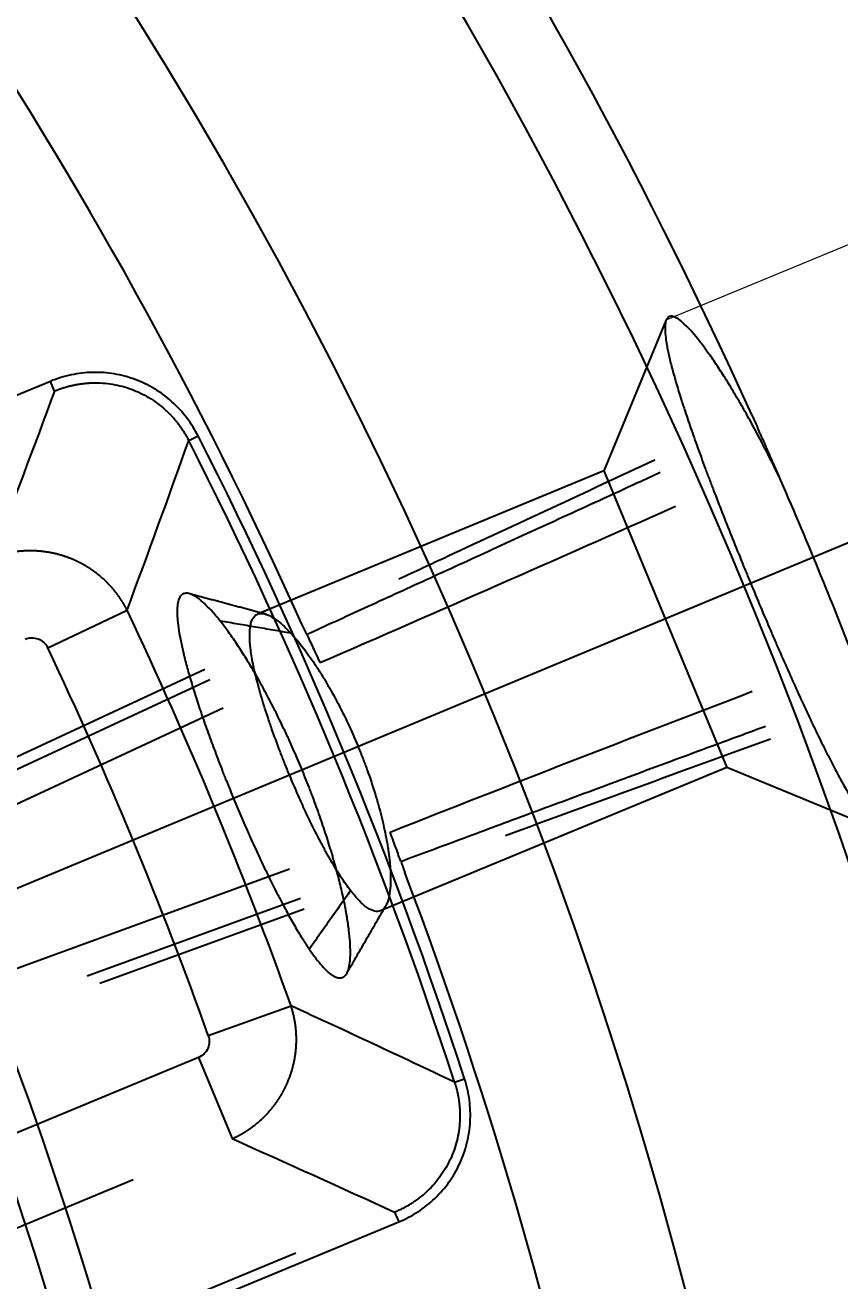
# Model space of a CAD drawing. Header units: millimetres. Extents: x 18 to 755, y 19 to 576.
# Drawn here: x 269.03 to 291.87, y 284.46 to 319.66 of the extents above; entities that cross this region are included whole.
import ezdxf

# ---------------------------------------------------------------- set-up
doc = ezdxf.new("R2010")
doc.units = ezdxf.units.MM
doc.layers.add('1', color=7, linetype='Continuous', true_color=0xffffff)
doc.styles.add('Arial', font='Arial')
doc.dimstyles.get("Standard").update_dxf_attribs({"dimtxt": 0.18, "dimasz": 0.18, "dimexe": 0.18, "dimexo": 0.0625, "dimgap": 0.09, "dimtad": 0, "dimtih": 1, "dimtoh": 1, "dimdec": 4, "dimzin": 0, "dimdsep": 46, "dimtxsty": 'Standard', "dimcen": 0.09, "dimadec": 0, "dimazin": 0, "dimtfac": 1, "dimtdec": 4, "dimtofl": 0, "dimtmove": 0, "dimatfit": 3, "dimfxl": 1, "dimtolj": 1, "dimtzin": 0, "dimarcsym": 0})

# ---------------------------------------------------------------- blocks, each defined once
blk = doc.blocks.new('_U8')
at = {"layer": '1', "color": 18, "linetype": 'Continuous', "lineweight": 13}
for p, q in [((301.132, 324.823), (298.454, 331.29)), ((287.001, 311.393), (305.659, 319.121)), ((303.811, 318.356), (309.731, 304.063)), ((292.922, 297.1), (311.579, 304.828)), ((309.731, 304.063), (334.856, 243.408)), ((312.41, 297.596), (315.089, 291.129))]:
    blk.add_line(p, q, dxfattribs=at)
at = {"layer": '1', "color": 18}
for points in [[(300.055, 324.376), (302.21, 325.269), (303.811, 318.356)], [(313.488, 298.042), (311.332, 297.149), (309.731, 304.063)]]:
    blk.add_solid(points, dxfattribs=at)
at = {"layer": 'Defpoints', "color": 0}
for p in [(287.001, 311.393), (309.731, 304.063), (292.922, 297.1)]:
    blk.add_point(p, dxfattribs=at)
at = {"layer": '1', "color": 18, "lineweight": -3, "insert": (327.636, 292.537), "char_height": 7, "attachment_point": 1, "rotation": 292.5, "style": 'Arial'}
blk.add_mtext('\\A1; %%c15,5 \\fArial|b0|i0;\\C18;\\H7.00;\\fArial|b0|i0;x 8\\fArial|b0|i0;\\H7.00;\\C18;', dxfattribs=at)

msp = doc.modelspace()

# ---------------------------------------------------------------- linework, layer by layer
at = {"layer": '1', "color": 7, "lineweight": -3}
for p, q in [((307.748, 311.649), (17.822, 191.071)), ((287.001, 311.393), (285.251, 307.166)), ((269.741, 309.672), (237.961, 296.509)), ((269.854, 309.399), (269.741, 309.672)), ((273.617, 308.01), (273.88, 308.145)), ((285.251, 307.166), (275.547, 303.147)), ((285.251, 307.166), (288.695, 298.851)), ((269.665, 302.202), (271.89, 303.256)), ((276.788, 302.869), (276.788, 302.869)), ((268.542, 299.031), (274.068, 301.603)), ((268.44, 298.632), (274.204, 301.315)), ((274.578, 300.512), (262.681, 294.975)), ((288.695, 298.851), (278.991, 294.832)), ((292.922, 297.1), (288.695, 298.851)), ((264.115, 291.512), (276.443, 296.01)), ((279.672, 295.906), (279.672, 295.906)), ((276.746, 295.178), (270.774, 292.999)), ((276.854, 294.878), (271.128, 292.789)), ((274.165, 291.337), (276.483, 292.165)), ((273.889, 290.716), (214.081, 265.944)), ((273.889, 290.716), (274.832, 288.442)), ((281.067, 290.024), (281.348, 290.115)), ((217.795, 264.817), (272.06, 287.294)), ((279.388, 286.381), (279.501, 286.108)), ((247.721, 272.945), (279.501, 286.108)), ((276.616, 285.233), (250.38, 274.366))]:
    msp.add_line(p, q, dxfattribs=at)
for radius, start, end in [(136.863, 270, 90), (129, 270, 90), (139, 24.29924, 43.20076), (125.094, 24.22625, 43.27375), (124.752, 18.01317, 26.98497), (124.456, 18.01317, 26.98497), (139, 21.31096, 23.68904), (120.809, 19.65117, 25.34698), (118.347, 19.65117, 25.34698), (125.094, 1.72625, 20.77375), (111.791, 1.32797, 21.17203), (113, 1.64807, 20.85193)]:
    msp.add_arc((162.711, 251.538), radius, start, end, dxfattribs=at)
for points, knots in [([(287.001, 311.393), (286.987, 311.357), (286.976, 311.312), (286.965, 311.205), (286.963, 311.08), (286.98, 310.921), (286.999, 310.787), (287.006, 310.741), (287.019, 310.667), (287.024, 310.642), (287.033, 310.591), (287.039, 310.564), (287.066, 310.431), (287.118, 310.201), (287.188, 309.942), (287.265, 309.667), (287.308, 309.522), (287.379, 309.293), (287.403, 309.215), (287.442, 309.094), (287.455, 309.053), (287.482, 308.971), (287.495, 308.929), (287.564, 308.72), (287.681, 308.373), (287.811, 308.005), (287.948, 307.627), (288.019, 307.432), (288.131, 307.132), (288.169, 307.03), (288.227, 306.876), (288.246, 306.824), (288.286, 306.72), (288.306, 306.668), (288.405, 306.407), (288.569, 305.985), (288.739, 305.554), (288.913, 305.118), (289.001, 304.898), (289.115, 304.62), (289.137, 304.564), (289.183, 304.453), (289.252, 304.285), (289.32, 304.119), (289.458, 303.787), (289.642, 303.346), (289.827, 302.911), (289.966, 302.586), (290.013, 302.478), (290.083, 302.317), (290.106, 302.263), (290.153, 302.156), (290.176, 302.103), (290.292, 301.837), (290.384, 301.63), (290.565, 301.224), (290.744, 300.828), (290.92, 300.45), (291.028, 300.219), (291.05, 300.174), (291.093, 300.083), (291.114, 300.038), (291.178, 299.904), (291.22, 299.816), (291.345, 299.56), (291.506, 299.233), (291.66, 298.935), (291.772, 298.722), (291.828, 298.618), (291.882, 298.519), (291.918, 298.453), (291.936, 298.421), (292.025, 298.263), (292.092, 298.146), (292.222, 297.929), (292.347, 297.731), (292.461, 297.568), (292.542, 297.459), (292.568, 297.425), (292.607, 297.378), (292.62, 297.362), (292.645, 297.333), (292.657, 297.319), (292.718, 297.252), (292.808, 297.164), (292.886, 297.115), (292.922, 297.1)], [0, 0, 0, 0, 0.03125, 0.03125, 0.0625, 0.09375, 0.09375, 0.109375, 0.109375, 0.117187, 0.117187, 0.125, 0.125, 0.15625, 0.1875, 0.1875, 0.21875, 0.21875, 0.234375, 0.234375, 0.242187, 0.242187, 0.25, 0.25, 0.28125, 0.3125, 0.3125, 0.34375, 0.34375, 0.359375, 0.359375, 0.367187, 0.367187, 0.375, 0.375, 0.40625, 0.4375, 0.4375, 0.46875, 0.46875, 0.476562, 0.476562, 0.484375, 0.5, 0.5, 0.53125, 0.5625, 0.5625, 0.578125, 0.578125, 0.585937, 0.585937, 0.59375, 0.59375, 0.625, 0.625, 0.65625, 0.6875, 0.6875, 0.695312, 0.695312, 0.703125, 0.703125, 0.71875, 0.71875, 0.75, 0.78125, 0.78125, 0.796875, 0.804687, 0.804687, 0.8125, 0.8125, 0.84375, 0.84375, 0.875, 0.90625, 0.90625, 0.921875, 0.921875, 0.929687, 0.929687, 0.9375, 0.9375, 0.96875, 1, 1, 1, 1]), ([(290.201, 306.92), (290.105, 307.12), (290.009, 307.313), (289.819, 307.69), (289.63, 308.056), (289.443, 308.402), (289.304, 308.654), (289.235, 308.778), (289.166, 308.899), (289.12, 308.979), (289.097, 309.019), (288.984, 309.215), (288.895, 309.365), (288.722, 309.65), (288.553, 309.92), (288.392, 310.163), (288.274, 310.334), (288.236, 310.39), (288.179, 310.47), (288.16, 310.496), (288.123, 310.548), (288.104, 310.573), (288.013, 310.697), (287.943, 310.788), (287.81, 310.953), (287.684, 311.102), (287.57, 311.219), (287.489, 311.295), (287.463, 311.318), (287.426, 311.35), (287.413, 311.36), (287.389, 311.379), (287.377, 311.388), (287.32, 311.43), (287.277, 311.455), (287.201, 311.488), (287.132, 311.504), (287.079, 311.487), (287.034, 311.453), (287.016, 311.427), (287.001, 311.393)], [0, 0, 0, 0, 0.0625, 0.0625, 0.125, 0.1875, 0.1875, 0.21875, 0.234375, 0.234375, 0.25, 0.25, 0.3125, 0.3125, 0.375, 0.4375, 0.4375, 0.46875, 0.46875, 0.484375, 0.484375, 0.5, 0.5, 0.5625, 0.5625, 0.625, 0.6875, 0.6875, 0.71875, 0.71875, 0.734375, 0.734375, 0.75, 0.75, 0.8125, 0.8125, 0.875, 0.9375, 0.9375, 1, 1, 1, 1]), ([(273.88, 308.145), (273.788, 308.326), (273.68, 308.497), (273.435, 308.816), (273.297, 308.966), (272.994, 309.237), (272.832, 309.357), (272.487, 309.565), (272.302, 309.654), (271.923, 309.794), (271.729, 309.846), (271.33, 309.913), (271.125, 309.927), (270.722, 309.918), (270.522, 309.895), (270.125, 309.811), (269.929, 309.75), (269.741, 309.672)], [0, 0, 0, 0, 0.125, 0.125, 0.25, 0.25, 0.375, 0.375, 0.5, 0.5, 0.625, 0.625, 0.75, 0.75, 0.875, 0.875, 1, 1, 1, 1]), ([(269.854, 309.399), (269.862, 309.403), (269.877, 309.409), (269.901, 309.419), (269.925, 309.428), (269.949, 309.437), (269.973, 309.446), (269.996, 309.455), (270.02, 309.463), (270.044, 309.472), (270.068, 309.48), (270.092, 309.487), (270.116, 309.495), (270.14, 309.502), (270.164, 309.509), (270.188, 309.516), (270.212, 309.523), (270.235, 309.53), (270.259, 309.536), (270.283, 309.542), (270.307, 309.548), (270.331, 309.553), (270.355, 309.559), (270.378, 309.564), (270.402, 309.569), (270.426, 309.574), (270.449, 309.579), (270.473, 309.583), (270.496, 309.587), (270.52, 309.591), (270.543, 309.595), (270.566, 309.598), (270.59, 309.602), (270.613, 309.605), (270.636, 309.608), (270.659, 309.611), (270.682, 309.613), (270.705, 309.616), (270.728, 309.618), (270.751, 309.62), (270.773, 309.622), (270.796, 309.624), (270.818, 309.625), (270.841, 309.626), (270.863, 309.628), (270.885, 309.629), (270.907, 309.629), (271.015, 309.632), (271.208, 309.628), (271.484, 309.595), (271.753, 309.537), (272.013, 309.455), (272.264, 309.348), (272.506, 309.218), (272.737, 309.063), (272.894, 308.935), (272.986, 308.851), (273.022, 308.817), (273.057, 308.783), (273.092, 308.747), (273.127, 308.711), (273.161, 308.674), (273.195, 308.636), (273.229, 308.596), (273.262, 308.556), (273.295, 308.516), (273.327, 308.474), (273.359, 308.431), (273.391, 308.388), (273.421, 308.343), (273.451, 308.298), (273.481, 308.252), (273.51, 308.205), (273.538, 308.158), (273.565, 308.109), (273.592, 308.06), (273.609, 308.027), (273.617, 308.01)], [0, 0, 0, 0, 0.005809, 0.011607, 0.017393, 0.023167, 0.028928, 0.034677, 0.040413, 0.046136, 0.051845, 0.05754, 0.06322, 0.068886, 0.074536, 0.080171, 0.085791, 0.091394, 0.096981, 0.102551, 0.108104, 0.11364, 0.119158, 0.124658, 0.130139, 0.135602, 0.141046, 0.146471, 0.151876, 0.157261, 0.162626, 0.167971, 0.173295, 0.178598, 0.183879, 0.189139, 0.194378, 0.199594, 0.204787, 0.209959, 0.215107, 0.220232, 0.225334, 0.230412, 0.235466, 0.240496, 0.245502, 0.250483, 0.313708, 0.376574, 0.438826, 0.500224, 0.561607, 0.623859, 0.686739, 0.749991, 0.760912, 0.77195, 0.783101, 0.794364, 0.805735, 0.817213, 0.828793, 0.840475, 0.852253, 0.864126, 0.87609, 0.888141, 0.900278, 0.912495, 0.924791, 0.93716, 0.949601, 0.962109, 0.974681, 0.987312, 1, 1, 1, 1]), ([(289.397, 308.736), (289.405, 308.718), (289.413, 308.7), (289.429, 308.664), (289.437, 308.647), (289.461, 308.594), (289.476, 308.561), (289.497, 308.514), (289.504, 308.499), (289.516, 308.47), (289.529, 308.443), (289.539, 308.42), (289.549, 308.398), (289.553, 308.388), (289.557, 308.379)], [0, 0, 0, 0, 0.125, 0.125, 0.25, 0.25, 0.5, 0.5, 0.625, 0.625, 0.75, 0.875, 0.875, 1, 1, 1, 1]), ([(289.999, 307.384), (289.976, 307.435), (289.954, 307.485), (289.91, 307.585), (289.889, 307.634), (289.857, 307.707), (289.846, 307.731), (289.825, 307.779), (289.814, 307.802), (289.783, 307.872), (289.744, 307.962), (289.707, 308.045), (289.684, 308.095), (289.68, 308.105), (289.671, 308.124), (289.658, 308.153), (289.646, 308.18), (289.623, 308.233), (289.608, 308.266), (289.588, 308.311), (289.581, 308.326), (289.569, 308.353), (289.563, 308.366), (289.557, 308.379)], [0, 0, 0, 0, 0.125, 0.125, 0.25, 0.25, 0.3125, 0.3125, 0.375, 0.375, 0.5, 0.625, 0.625, 0.65625, 0.65625, 0.6875, 0.75, 0.75, 0.875, 0.875, 0.9375, 0.9375, 1, 1, 1, 1]), ([(279.508, 304.135), (279.961, 304.345), (280.414, 304.556), (282.803, 305.668), (284.74, 306.569), (286.677, 307.471)], [0, 0, 0, 0, 0.189502, 0.189502, 1, 1, 1, 1]), ([(276.924, 302.581), (277.189, 302.701), (277.728, 302.948), (278.551, 303.325), (279.404, 303.715), (280.287, 304.119), (281.2, 304.538), (282.142, 304.97), (283.114, 305.416), (284.115, 305.875), (285.146, 306.349), (286.055, 306.767), (286.621, 307.027), (286.832, 307.125)], [0, 0, 0, 0, 0.080058, 0.163122, 0.249192, 0.338269, 0.430351, 0.52544, 0.623534, 0.724635, 0.828742, 0.935855, 1, 1, 1, 1]), ([(271.89, 303.256), (271.885, 303.264), (271.877, 303.28), (271.865, 303.304), (271.852, 303.329), (271.838, 303.353), (271.825, 303.377), (271.812, 303.401), (271.798, 303.424), (271.784, 303.448), (271.769, 303.472), (271.755, 303.495), (271.74, 303.518), (271.725, 303.541), (271.71, 303.564), (271.695, 303.587), (271.68, 303.61), (271.664, 303.633), (271.648, 303.655), (271.632, 303.677), (271.615, 303.699), (271.599, 303.721), (271.582, 303.743), (271.565, 303.765), (271.548, 303.786), (271.531, 303.807), (271.514, 303.828), (271.496, 303.849), (271.478, 303.87), (271.46, 303.891), (271.442, 303.911), (271.424, 303.931), (271.405, 303.951), (271.387, 303.971), (271.368, 303.99), (271.349, 304.01), (271.33, 304.029), (271.311, 304.048), (271.292, 304.067), (271.272, 304.086), (271.253, 304.104), (271.233, 304.122), (271.213, 304.14), (271.193, 304.158), (271.173, 304.176), (271.153, 304.193), (271.132, 304.21), (271.112, 304.227), (271.091, 304.244), (271.071, 304.26), (271.05, 304.277), (271.029, 304.293), (271.008, 304.309), (270.987, 304.324), (270.966, 304.34), (270.945, 304.355), (270.924, 304.37), (270.903, 304.385), (270.881, 304.399), (270.86, 304.414), (270.838, 304.428), (270.817, 304.442), (270.795, 304.455), (270.773, 304.469), (270.752, 304.482), (270.73, 304.495), (270.708, 304.508), (270.686, 304.521), (270.665, 304.533), (270.643, 304.545), (270.621, 304.557), (270.599, 304.569), (270.577, 304.58), (270.555, 304.591), (270.533, 304.602), (270.511, 304.613), (270.489, 304.624), (270.467, 304.634), (270.445, 304.644), (270.423, 304.654), (270.401, 304.664), (270.379, 304.674), (270.357, 304.683), (270.335, 304.692), (270.313, 304.701), (270.291, 304.71), (270.263, 304.721), (270.229, 304.734), (270.188, 304.749), (270.146, 304.763), (270.104, 304.777), (270.061, 304.79), (270.018, 304.803), (269.975, 304.815), (269.93, 304.827), (269.886, 304.838), (269.841, 304.848), (269.795, 304.858), (269.75, 304.867), (269.703, 304.876), (269.657, 304.884), (269.61, 304.891), (269.562, 304.897), (269.515, 304.903), (269.467, 304.908), (269.419, 304.912), (269.37, 304.916), (269.321, 304.919), (269.272, 304.921), (269.223, 304.922), (269.174, 304.922), (269.124, 304.922), (269.075, 304.921), (269.025, 304.919), (268.975, 304.916), (268.925, 304.912), (268.875, 304.907), (268.825, 304.902), (268.775, 304.896), (268.725, 304.889), (268.675, 304.881), (268.625, 304.872), (268.575, 304.863), (268.526, 304.852), (268.476, 304.841), (268.427, 304.829), (268.378, 304.816), (268.329, 304.802), (268.28, 304.787), (268.232, 304.772), (268.184, 304.755), (268.136, 304.738), (268.105, 304.726), (268.089, 304.72)], [0, 0, 0, 0, 0.006177, 0.012357, 0.018539, 0.024722, 0.030908, 0.037094, 0.043281, 0.049469, 0.055656, 0.061844, 0.068031, 0.074216, 0.080401, 0.086583, 0.092764, 0.098942, 0.105117, 0.11129, 0.117458, 0.123623, 0.129783, 0.135939, 0.14209, 0.148236, 0.154376, 0.16051, 0.166637, 0.172758, 0.178872, 0.184979, 0.191077, 0.197168, 0.20325, 0.209323, 0.215387, 0.221442, 0.227486, 0.233521, 0.239545, 0.245559, 0.251561, 0.257552, 0.263531, 0.269498, 0.275452, 0.281394, 0.287323, 0.293238, 0.29914, 0.305028, 0.310901, 0.31676, 0.322604, 0.328434, 0.334247, 0.340045, 0.345828, 0.351593, 0.357343, 0.363076, 0.368791, 0.37449, 0.38017, 0.385833, 0.391478, 0.397105, 0.402714, 0.408303, 0.413874, 0.419425, 0.424957, 0.430469, 0.435962, 0.441434, 0.446887, 0.452318, 0.457729, 0.46312, 0.468489, 0.473837, 0.479163, 0.484468, 0.489751, 0.495013, 0.500252, 0.509941, 0.519704, 0.529542, 0.539452, 0.549434, 0.559485, 0.569606, 0.579795, 0.59005, 0.60037, 0.610753, 0.621198, 0.631704, 0.642269, 0.652891, 0.663569, 0.6743, 0.685083, 0.695917, 0.706799, 0.717728, 0.728702, 0.739718, 0.750775, 0.76187, 0.773003, 0.784169, 0.795369, 0.806598, 0.817856, 0.82914, 0.840447, 0.851777, 0.863125, 0.874491, 0.885872, 0.897265, 0.908669, 0.92008, 0.931498, 0.942919, 0.954342, 0.965763, 0.977182, 0.988595, 1, 1, 1, 1]), ([(274.501, 302.951), (274.428, 303.042), (274.359, 303.124), (274.226, 303.274), (274.162, 303.341), (274.039, 303.46), (273.981, 303.511), (273.898, 303.577), (273.871, 303.597), (273.831, 303.624), (273.818, 303.632), (273.793, 303.648), (273.73, 303.685), (273.673, 303.709), (273.59, 303.731), (273.552, 303.734), (273.483, 303.723), (273.452, 303.709), (273.419, 303.682), (273.412, 303.676), (273.4, 303.663), (273.394, 303.656), (273.377, 303.633), (273.366, 303.616), (273.338, 303.558), (273.324, 303.512), (273.302, 303.404), (273.293, 303.312), (273.292, 303.201), (273.294, 303.142), (273.294, 303.122), (273.296, 303.081), (273.302, 302.976), (273.315, 302.861), (273.343, 302.663), (273.361, 302.557), (273.405, 302.331), (273.431, 302.211), (273.468, 302.053), (273.476, 302.021), (273.492, 301.955), (273.5, 301.922), (273.525, 301.823), (273.543, 301.755), (273.599, 301.548), (273.639, 301.406), (273.727, 301.111), (273.774, 300.958), (273.85, 300.722), (273.876, 300.642), (273.916, 300.52), (273.93, 300.479), (273.957, 300.397), (274.028, 300.19), (274.101, 299.98), (274.224, 299.639), (274.351, 299.294), (274.487, 298.939), (274.575, 298.715), (274.593, 298.67), (274.629, 298.58), (274.682, 298.445), (274.737, 298.311), (274.846, 298.043), (274.92, 297.865), (275.069, 297.511), (275.145, 297.335), (275.242, 297.116), (275.261, 297.072), (275.3, 296.985), (275.319, 296.941), (275.377, 296.81), (275.416, 296.724), (275.533, 296.469), (275.61, 296.302), (275.764, 295.977), (275.841, 295.818), (275.956, 295.585), (275.995, 295.508), (276.052, 295.394), (276.071, 295.357), (276.109, 295.282), (276.205, 295.097), (276.298, 294.922), (276.444, 294.654), (276.516, 294.527), (276.657, 294.283), (276.727, 294.168), (276.812, 294.032), (276.829, 294.005), (276.862, 293.952), (276.913, 293.875), (276.962, 293.801), (276.994, 293.754)], [0, 0, 0, 0, 0.03125, 0.03125, 0.0625, 0.0625, 0.09375, 0.09375, 0.109375, 0.109375, 0.117188, 0.117188, 0.125, 0.15625, 0.15625, 0.1875, 0.1875, 0.21875, 0.21875, 0.226562, 0.226562, 0.234375, 0.234375, 0.25, 0.25, 0.28125, 0.28125, 0.3125, 0.328125, 0.328125, 0.335937, 0.335937, 0.34375, 0.375, 0.375, 0.40625, 0.40625, 0.4375, 0.4375, 0.445312, 0.445312, 0.453125, 0.453125, 0.46875, 0.46875, 0.5, 0.5, 0.53125, 0.53125, 0.546875, 0.546875, 0.554687, 0.554687, 0.5625, 0.59375, 0.59375, 0.625, 0.65625, 0.65625, 0.664062, 0.664062, 0.671875, 0.6875, 0.6875, 0.71875, 0.71875, 0.75, 0.75, 0.757812, 0.757812, 0.765625, 0.765625, 0.78125, 0.78125, 0.8125, 0.8125, 0.84375, 0.84375, 0.859375, 0.859375, 0.867187, 0.867187, 0.875, 0.90625, 0.90625, 0.9375, 0.9375, 0.96875, 0.96875, 0.976562, 0.976562, 0.984375, 1, 1, 1, 1]), ([(278.153, 295.395), (278.065, 295.508), (277.976, 295.635), (277.792, 295.916), (277.697, 296.07), (277.576, 296.279), (277.552, 296.322), (277.503, 296.408), (277.478, 296.452), (277.405, 296.586), (277.356, 296.677), (277.209, 296.957), (277.111, 297.152), (276.988, 297.407), (276.963, 297.459), (276.926, 297.537), (276.914, 297.564), (276.89, 297.616), (276.828, 297.747), (276.768, 297.88), (276.625, 298.201), (276.531, 298.418), (276.417, 298.693), (276.395, 298.748), (276.35, 298.859), (276.327, 298.915), (276.261, 299.081), (276.218, 299.192), (276.092, 299.52), (276.012, 299.737), (275.919, 300.003), (275.901, 300.057), (275.864, 300.163), (275.847, 300.216), (275.794, 300.374), (275.761, 300.477), (275.666, 300.78), (275.61, 300.974), (275.535, 301.252), (275.512, 301.343), (275.485, 301.454), (275.48, 301.476), (275.47, 301.52), (275.455, 301.585), (275.441, 301.648), (275.398, 301.855), (275.372, 302.008), (275.345, 302.219), (275.338, 302.287), (275.331, 302.367), (275.33, 302.383), (275.328, 302.414), (275.328, 302.429), (275.326, 302.475), (275.325, 302.505), (275.323, 302.647), (275.331, 302.746), (275.355, 302.871), (275.365, 302.91), (275.384, 302.961), (275.391, 302.977), (275.405, 303.008), (275.413, 303.022), (275.455, 303.089), (275.497, 303.126), (275.547, 303.147)], [0, 0, 0, 0, 0.0625, 0.0625, 0.125, 0.125, 0.140625, 0.140625, 0.15625, 0.15625, 0.1875, 0.1875, 0.25, 0.25, 0.265625, 0.265625, 0.273437, 0.273437, 0.28125, 0.3125, 0.3125, 0.375, 0.375, 0.390625, 0.390625, 0.40625, 0.40625, 0.4375, 0.4375, 0.5, 0.5, 0.515625, 0.515625, 0.53125, 0.53125, 0.5625, 0.5625, 0.625, 0.625, 0.65625, 0.65625, 0.664062, 0.664062, 0.671875, 0.6875, 0.6875, 0.75, 0.75, 0.78125, 0.78125, 0.789062, 0.789062, 0.796875, 0.796875, 0.8125, 0.8125, 0.875, 0.875, 0.90625, 0.90625, 0.921875, 0.921875, 0.9375, 0.9375, 1, 1, 1, 1]), ([(275.547, 303.147), (275.597, 303.168), (275.655, 303.172), (275.786, 303.147), (275.858, 303.119), (275.947, 303.068), (275.957, 303.062), (275.977, 303.05), (275.988, 303.043), (276.019, 303.023), (276.04, 303.009), (276.104, 302.963), (276.148, 302.928), (276.284, 302.813), (276.379, 302.721), (276.48, 302.612)], [0, 0, 0, 0, 0.25, 0.25, 0.5, 0.5, 0.53125, 0.53125, 0.5625, 0.5625, 0.625, 0.625, 0.75, 0.75, 1, 1, 1, 1]), ([(276.994, 293.754), (277.058, 293.66), (277.12, 293.574), (277.24, 293.419), (277.297, 293.349), (277.407, 293.227), (277.46, 293.173), (277.535, 293.105), (277.56, 293.085), (277.608, 293.048), (277.678, 292.999), (277.741, 292.97), (277.819, 292.948), (277.856, 292.945), (277.906, 292.954), (277.922, 292.96), (277.952, 292.974), (277.967, 292.984), (278.008, 293.019), (278.032, 293.051), (278.073, 293.131), (278.091, 293.179), (278.119, 293.292), (278.13, 293.356), (278.14, 293.465), (278.143, 293.503), (278.146, 293.564), (278.147, 293.585), (278.148, 293.627), (278.149, 293.735), (278.145, 293.854), (278.131, 294.058), (278.121, 294.167), (278.092, 294.398), (278.075, 294.521), (278.048, 294.684), (278.042, 294.717), (278.03, 294.783), (278.012, 294.884), (277.992, 294.987), (277.949, 295.198), (277.917, 295.343), (277.845, 295.644), (277.806, 295.799), (277.741, 296.039), (277.719, 296.12), (277.684, 296.243), (277.672, 296.285), (277.648, 296.369), (277.636, 296.411), (277.573, 296.621), (277.52, 296.791), (277.409, 297.135), (277.35, 297.309), (277.226, 297.662), (277.161, 297.84), (277.076, 298.066), (277.059, 298.111), (277.025, 298.201), (276.972, 298.336), (276.919, 298.471), (276.811, 298.739), (276.737, 298.917), (276.586, 299.27), (276.508, 299.445), (276.409, 299.663), (276.389, 299.706), (276.348, 299.793), (276.328, 299.837), (276.267, 299.966), (276.227, 300.051), (276.104, 300.304), (276.022, 300.468), (275.857, 300.788), (275.733, 301.023), (275.608, 301.248), (275.545, 301.359), (275.524, 301.396), (275.482, 301.469), (275.378, 301.65), (275.276, 301.82), (275.114, 302.08), (275.034, 302.204), (274.916, 302.38), (274.877, 302.438), (274.8, 302.549), (274.761, 302.604), (274.647, 302.762), (274.573, 302.86), (274.501, 302.951)], [0, 0, 0, 0, 0.03125, 0.03125, 0.0625, 0.0625, 0.09375, 0.09375, 0.109375, 0.109375, 0.125, 0.15625, 0.15625, 0.1875, 0.1875, 0.203125, 0.203125, 0.21875, 0.21875, 0.25, 0.25, 0.28125, 0.28125, 0.3125, 0.3125, 0.328125, 0.328125, 0.335937, 0.335937, 0.34375, 0.375, 0.375, 0.40625, 0.40625, 0.4375, 0.4375, 0.445312, 0.445312, 0.453125, 0.46875, 0.46875, 0.5, 0.5, 0.53125, 0.53125, 0.546875, 0.546875, 0.554687, 0.554687, 0.5625, 0.5625, 0.59375, 0.59375, 0.625, 0.625, 0.65625, 0.65625, 0.664063, 0.664063, 0.671875, 0.6875, 0.6875, 0.71875, 0.71875, 0.75, 0.75, 0.757813, 0.757813, 0.765625, 0.765625, 0.78125, 0.78125, 0.8125, 0.8125, 0.84375, 0.859375, 0.859375, 0.867188, 0.867188, 0.875, 0.90625, 0.90625, 0.9375, 0.9375, 0.953125, 0.953125, 0.96875, 0.96875, 1, 1, 1, 1]), ([(276.924, 302.581), (276.92, 302.59), (276.915, 302.6), (276.905, 302.62), (276.9, 302.631), (276.884, 302.664), (276.873, 302.688), (276.856, 302.724), (276.85, 302.737), (276.838, 302.763), (276.832, 302.776), (276.813, 302.815), (276.801, 302.842), (276.788, 302.869)], [0, 0, 0, 0, 0.125, 0.125, 0.25, 0.25, 0.5, 0.5, 0.625, 0.625, 0.75, 0.75, 1, 1, 1, 1]), ([(269.031, 302.446), (269.148, 302.494), (269.28, 302.496), (269.513, 302.407), (269.611, 302.316), (269.665, 302.202)], [0, 0, 0, 0, 0.5, 0.5, 1, 1, 1, 1]), ([(276.48, 302.612), (276.58, 302.504), (276.683, 302.383), (276.893, 302.114), (277, 301.966), (277.123, 301.785), (277.137, 301.764), (277.165, 301.723), (277.178, 301.702), (277.22, 301.639), (277.247, 301.597), (277.33, 301.467), (277.384, 301.379), (277.547, 301.106), (277.655, 300.914), (277.788, 300.663), (277.815, 300.612), (277.855, 300.535), (277.868, 300.509), (277.894, 300.457), (277.96, 300.327), (278.024, 300.195), (278.174, 299.875), (278.27, 299.658), (278.384, 299.382), (278.407, 299.327), (278.44, 299.243), (278.451, 299.215), (278.473, 299.159), (278.484, 299.131), (278.538, 298.991), (278.58, 298.88), (278.7, 298.547), (278.773, 298.328), (278.856, 298.056), (278.872, 298.002), (278.896, 297.921), (278.903, 297.894), (278.919, 297.84), (278.926, 297.813), (278.964, 297.679), (278.992, 297.574), (279.069, 297.265), (279.113, 297.067), (279.167, 296.781), (279.183, 296.688), (279.205, 296.552), (279.212, 296.507), (279.224, 296.419), (279.229, 296.376), (279.255, 296.164), (279.268, 296.006), (279.276, 295.789), (279.276, 295.719), (279.275, 295.62), (279.273, 295.588), (279.27, 295.525), (279.268, 295.495), (279.256, 295.348), (279.239, 295.246), (279.203, 295.116), (279.19, 295.076), (279.167, 295.023), (279.158, 295.006), (279.146, 294.982), (279.141, 294.974), (279.132, 294.959), (279.128, 294.952), (279.085, 294.89), (279.041, 294.852), (278.991, 294.832)], [0, 0, 0, 0, 0.0625, 0.0625, 0.125, 0.125, 0.132812, 0.132812, 0.140625, 0.140625, 0.15625, 0.15625, 0.1875, 0.1875, 0.25, 0.25, 0.265625, 0.265625, 0.273437, 0.273437, 0.28125, 0.3125, 0.3125, 0.375, 0.375, 0.390625, 0.390625, 0.398437, 0.398437, 0.40625, 0.40625, 0.4375, 0.4375, 0.5, 0.5, 0.515625, 0.515625, 0.523437, 0.523437, 0.53125, 0.53125, 0.5625, 0.5625, 0.625, 0.625, 0.65625, 0.65625, 0.671875, 0.671875, 0.6875, 0.6875, 0.75, 0.75, 0.78125, 0.78125, 0.796875, 0.796875, 0.8125, 0.8125, 0.875, 0.875, 0.90625, 0.90625, 0.921875, 0.921875, 0.929688, 0.929688, 0.9375, 0.9375, 1, 1, 1, 1]), ([(276.924, 302.581), (276.949, 302.53), (276.975, 302.473), (277.033, 302.349), (277.064, 302.282), (277.129, 302.143), (277.162, 302.071), (277.23, 301.924), (277.264, 301.85), (277.298, 301.778)], [0, 0, 0, 0, 0.25, 0.25, 0.5, 0.5, 0.75, 0.75, 1, 1, 1, 1]), ([(289.784, 299.999), (289.567, 299.918), (288.985, 299.703), (288.049, 299.357), (286.985, 298.963), (285.952, 298.58), (284.95, 298.208), (283.978, 297.847), (283.036, 297.498), (282.125, 297.159), (281.245, 296.832), (280.395, 296.515), (279.838, 296.308), (279.565, 296.206)], [0, 0, 0, 0, 0.063697, 0.170721, 0.274768, 0.375839, 0.473933, 0.569052, 0.661194, 0.75036, 0.83655, 0.919763, 1, 1, 1, 1]), ([(279.565, 296.206), (279.545, 296.26), (279.523, 296.32), (279.476, 296.448), (279.452, 296.516), (279.4, 296.659), (279.373, 296.733), (279.318, 296.884), (279.289, 296.961), (279.261, 297.038)], [0, 0, 0, 0, 0.25, 0.25, 0.5, 0.5, 0.75, 0.75, 1, 1, 1, 1]), ([(279.565, 296.206), (279.568, 296.196), (279.572, 296.186), (279.579, 296.165), (279.583, 296.153), (279.596, 296.118), (279.604, 296.094), (279.618, 296.056), (279.623, 296.043), (279.632, 296.016), (279.637, 296.002), (279.652, 295.962), (279.662, 295.934), (279.672, 295.906)], [0, 0, 0, 0, 0.125, 0.125, 0.25, 0.25, 0.5, 0.5, 0.625, 0.625, 0.75, 0.75, 1, 1, 1, 1]), ([(278.991, 294.832), (278.941, 294.811), (278.886, 294.808), (278.765, 294.835), (278.7, 294.865), (278.611, 294.924), (278.593, 294.937), (278.556, 294.965), (278.538, 294.98), (278.481, 295.029), (278.443, 295.065), (278.324, 295.186), (278.24, 295.282), (278.153, 295.395)], [0, 0, 0, 0, 0.25, 0.25, 0.5, 0.5, 0.5625, 0.5625, 0.625, 0.625, 0.75, 0.75, 1, 1, 1, 1]), ([(274.832, 288.442), (274.84, 288.445), (274.857, 288.453), (274.882, 288.464), (274.906, 288.476), (274.931, 288.488), (274.956, 288.5), (274.98, 288.512), (275.005, 288.525), (275.029, 288.538), (275.053, 288.551), (275.077, 288.564), (275.101, 288.578), (275.125, 288.591), (275.149, 288.605), (275.172, 288.619), (275.196, 288.634), (275.219, 288.648), (275.242, 288.663), (275.265, 288.678), (275.288, 288.693), (275.311, 288.709), (275.334, 288.724), (275.356, 288.74), (275.378, 288.756), (275.4, 288.772), (275.422, 288.789), (275.444, 288.805), (275.466, 288.822), (275.487, 288.839), (275.508, 288.856), (275.529, 288.873), (275.55, 288.891), (275.571, 288.908), (275.591, 288.926), (275.612, 288.944), (275.632, 288.962), (275.652, 288.98), (275.672, 288.998), (275.691, 289.017), (275.711, 289.036), (275.73, 289.054), (275.749, 289.073), (275.767, 289.092), (275.786, 289.112), (275.804, 289.131), (275.823, 289.15), (275.841, 289.17), (275.858, 289.19), (275.876, 289.209), (275.893, 289.229), (275.91, 289.249), (275.927, 289.269), (275.944, 289.29), (275.96, 289.31), (275.977, 289.33), (275.993, 289.351), (276.008, 289.371), (276.024, 289.392), (276.039, 289.413), (276.055, 289.433), (276.07, 289.454), (276.084, 289.475), (276.099, 289.496), (276.113, 289.517), (276.127, 289.538), (276.141, 289.559), (276.155, 289.58), (276.168, 289.602), (276.181, 289.623), (276.194, 289.644), (276.207, 289.665), (276.22, 289.687), (276.232, 289.708), (276.244, 289.73), (276.256, 289.751), (276.268, 289.772), (276.279, 289.794), (276.29, 289.815), (276.301, 289.837), (276.312, 289.858), (276.323, 289.88), (276.333, 289.901), (276.344, 289.923), (276.354, 289.944), (276.363, 289.965), (276.376, 289.993), (276.39, 290.027), (276.407, 290.067), (276.424, 290.108), (276.44, 290.149), (276.455, 290.191), (276.47, 290.234), (276.484, 290.277), (276.498, 290.32), (276.511, 290.364), (276.524, 290.409), (276.536, 290.453), (276.548, 290.499), (276.558, 290.545), (276.569, 290.591), (276.578, 290.637), (276.587, 290.684), (276.595, 290.732), (276.602, 290.779), (276.609, 290.827), (276.615, 290.875), (276.62, 290.924), (276.625, 290.973), (276.628, 291.022), (276.631, 291.071), (276.633, 291.121), (276.634, 291.17), (276.635, 291.22), (276.634, 291.27), (276.633, 291.32), (276.631, 291.37), (276.628, 291.421), (276.625, 291.471), (276.62, 291.521), (276.615, 291.571), (276.608, 291.622), (276.601, 291.672), (276.593, 291.722), (276.584, 291.772), (276.575, 291.822), (276.564, 291.871), (276.553, 291.921), (276.541, 291.97), (276.528, 292.019), (276.514, 292.068), (276.499, 292.117), (276.489, 292.149), (276.483, 292.165)], [0, 0, 0, 0, 0.006177, 0.012356, 0.018538, 0.024721, 0.030906, 0.037092, 0.043279, 0.049466, 0.055654, 0.061841, 0.068027, 0.074213, 0.080397, 0.086579, 0.09276, 0.098938, 0.105113, 0.111285, 0.117453, 0.123618, 0.129778, 0.135934, 0.142085, 0.14823, 0.15437, 0.160504, 0.166631, 0.172752, 0.178866, 0.184972, 0.191071, 0.197161, 0.203243, 0.209316, 0.21538, 0.221435, 0.22748, 0.233514, 0.239538, 0.245552, 0.251554, 0.257545, 0.263524, 0.269491, 0.275445, 0.281387, 0.287316, 0.293231, 0.299133, 0.305021, 0.310895, 0.316754, 0.322598, 0.328427, 0.334241, 0.340039, 0.345822, 0.351588, 0.357337, 0.36307, 0.368786, 0.374484, 0.380165, 0.385829, 0.391474, 0.397101, 0.402709, 0.408299, 0.41387, 0.419421, 0.424953, 0.430466, 0.435959, 0.441431, 0.446884, 0.452316, 0.457727, 0.463118, 0.468487, 0.473835, 0.479162, 0.484467, 0.489751, 0.495012, 0.500252, 0.50994, 0.519703, 0.52954, 0.53945, 0.549431, 0.559483, 0.569603, 0.579791, 0.590046, 0.600365, 0.610748, 0.621193, 0.631699, 0.642263, 0.652885, 0.663562, 0.674294, 0.685077, 0.695911, 0.706793, 0.717721, 0.728695, 0.739711, 0.750768, 0.761863, 0.772996, 0.784163, 0.795362, 0.806592, 0.81785, 0.829134, 0.840441, 0.851771, 0.86312, 0.874486, 0.885867, 0.89726, 0.908664, 0.920077, 0.931495, 0.942916, 0.954339, 0.965762, 0.97718, 0.988594, 1, 1, 1, 1]), ([(274.165, 291.337), (274.207, 291.218), (274.203, 291.085), (274.102, 290.857), (274.006, 290.764), (273.889, 290.716)], [0, 0, 0, 0, 0.5, 0.5, 1, 1, 1, 1]), ([(279.501, 286.108), (279.69, 286.186), (279.868, 286.28), (280.206, 286.499), (280.366, 286.625), (280.66, 286.906), (280.792, 287.058), (281.026, 287.385), (281.129, 287.563), (281.299, 287.93), (281.366, 288.12), (281.463, 288.512), (281.494, 288.715), (281.516, 289.118), (281.509, 289.319), (281.456, 289.721), (281.411, 289.921), (281.348, 290.115)], [0, 0, 0, 0, 0.125, 0.125, 0.25, 0.25, 0.375, 0.375, 0.5, 0.5, 0.625, 0.625, 0.75, 0.75, 0.875, 0.875, 1, 1, 1, 1]), ([(281.067, 290.024), (281.07, 290.016), (281.075, 290), (281.083, 289.975), (281.09, 289.951), (281.097, 289.926), (281.104, 289.902), (281.111, 289.877), (281.118, 289.853), (281.124, 289.828), (281.13, 289.804), (281.136, 289.779), (281.142, 289.755), (281.147, 289.731), (281.152, 289.706), (281.157, 289.682), (281.162, 289.657), (281.167, 289.633), (281.171, 289.609), (281.175, 289.585), (281.179, 289.56), (281.183, 289.536), (281.187, 289.512), (281.19, 289.488), (281.193, 289.464), (281.196, 289.44), (281.199, 289.416), (281.201, 289.392), (281.204, 289.369), (281.206, 289.345), (281.208, 289.321), (281.21, 289.298), (281.211, 289.274), (281.213, 289.251), (281.214, 289.228), (281.215, 289.204), (281.215, 289.181), (281.216, 289.158), (281.217, 289.135), (281.217, 289.112), (281.217, 289.09), (281.217, 289.067), (281.217, 289.045), (281.216, 289.022), (281.215, 289), (281.215, 288.978), (281.214, 288.956), (281.208, 288.848), (281.189, 288.655), (281.135, 288.383), (281.056, 288.12), (280.953, 287.867), (280.827, 287.625), (280.678, 287.394), (280.506, 287.175), (280.366, 287.029), (280.275, 286.944), (280.239, 286.911), (280.202, 286.879), (280.164, 286.846), (280.125, 286.815), (280.085, 286.783), (280.044, 286.752), (280.002, 286.722), (279.96, 286.692), (279.917, 286.662), (279.872, 286.633), (279.827, 286.605), (279.782, 286.577), (279.735, 286.55), (279.688, 286.523), (279.639, 286.498), (279.59, 286.473), (279.541, 286.448), (279.491, 286.425), (279.44, 286.402), (279.405, 286.388), (279.388, 286.381)], [0, 0, 0, 0, 0.00581, 0.011608, 0.017395, 0.02317, 0.028932, 0.034682, 0.040418, 0.046141, 0.051851, 0.057546, 0.063227, 0.068893, 0.074544, 0.080179, 0.085799, 0.091402, 0.096989, 0.102559, 0.108113, 0.113648, 0.119166, 0.124666, 0.130148, 0.13561, 0.141054, 0.146479, 0.151884, 0.157269, 0.162634, 0.167978, 0.173302, 0.178605, 0.183886, 0.189146, 0.194383, 0.199599, 0.204792, 0.209963, 0.215111, 0.220235, 0.225337, 0.230414, 0.235468, 0.240497, 0.245503, 0.250483, 0.313717, 0.376586, 0.438835, 0.500224, 0.561617, 0.623872, 0.686748, 0.749991, 0.760914, 0.771952, 0.783105, 0.794369, 0.805741, 0.817219, 0.828801, 0.840482, 0.852261, 0.864134, 0.876098, 0.88815, 0.900286, 0.912503, 0.924798, 0.937167, 0.949607, 0.962113, 0.974684, 0.987314, 1, 1, 1, 1])]:
    msp.add_open_spline(points, degree=3, knots=knots, dxfattribs=at)
for points, degree in [([(269.854, 309.399), (269.28, 307.845), (268.692, 306.286), (268.089, 304.72)], 3), ([(271.89, 303.256), (272.48, 304.847), (273.056, 306.432), (273.617, 308.01)], 3), ([(287.259, 306.161), (283.945, 304.685), (280.626, 303.222), (277.298, 301.778)], 3), ([(275.787, 303.143), (274.721, 303.425), (273.649, 303.714)], 2), ([(276.48, 302.612), (274.501, 302.951)], 1), ([(279.261, 297.038), (282.636, 298.37), (286.018, 299.682), (289.404, 300.982)], 3), ([(289.918, 299.644), (287.443, 298.741), (284.967, 297.837), (282.491, 296.934)], 3), ([(278.153, 295.395), (276.994, 293.754)], 1), ([(278.037, 293.063), (278.593, 294.03), (279.149, 294.988)], 2), ([(281.067, 290.024), (279.554, 290.743), (278.027, 291.457), (276.483, 292.165)], 3), ([(274.832, 288.442), (276.365, 287.761), (277.883, 287.074), (279.388, 286.381)], 3)]:
    msp.add_open_spline(points, degree=degree, dxfattribs=at)

# ---------------------------------------------------------------- dimensions: what is measured, and where the dimension line sits
dim = msp.add_linear_dim(base=(309.731, 304.063), p1=(287.001, 311.393), p2=(292.922, 297.1), angle=292.5, text=' <> \\fArial|b0|i0;\\C18;\\H7.00;\\fArial|b0|i0;x 8\\fArial|b0|i0;\\H7.00;\\C18;', dimstyle='Standard', override={"dimtxt": 7, "dimasz": 7, "dimexe": 2, "dimexo": 0, "dimgap": 3.5, "dimtad": 1, "dimtih": 0, "dimtoh": 0, "dimdec": 1, "dimlfac": 1, "dimzin": 8, "dimdsep": 44, "dimlunit": 2, "dimpost": '%%c<>', "dimtxsty": 'Arial', "dimsah": 1, "dimse1": 0, "dimse2": 0, "dimsd1": 0, "dimsd2": 0, "dimclrd": 18, "dimclre": 18, "dimclrt": 18, "dimtol": 0, "dimtm": -0.1, "dimtfac": 1, "dimtdec": 2, "dimtofl": 1, "dimtmove": 0, "dimtzin": 8, "dimlwd": 13, "dimlwe": 13}, dxfattribs=at)
dim.commit()
dim.dimension.update_dxf_attribs({"geometry": '_U8', "text_midpoint": (324.972, 267.268), "dimtype": 160})

doc.saveas('drawing.dxf')
